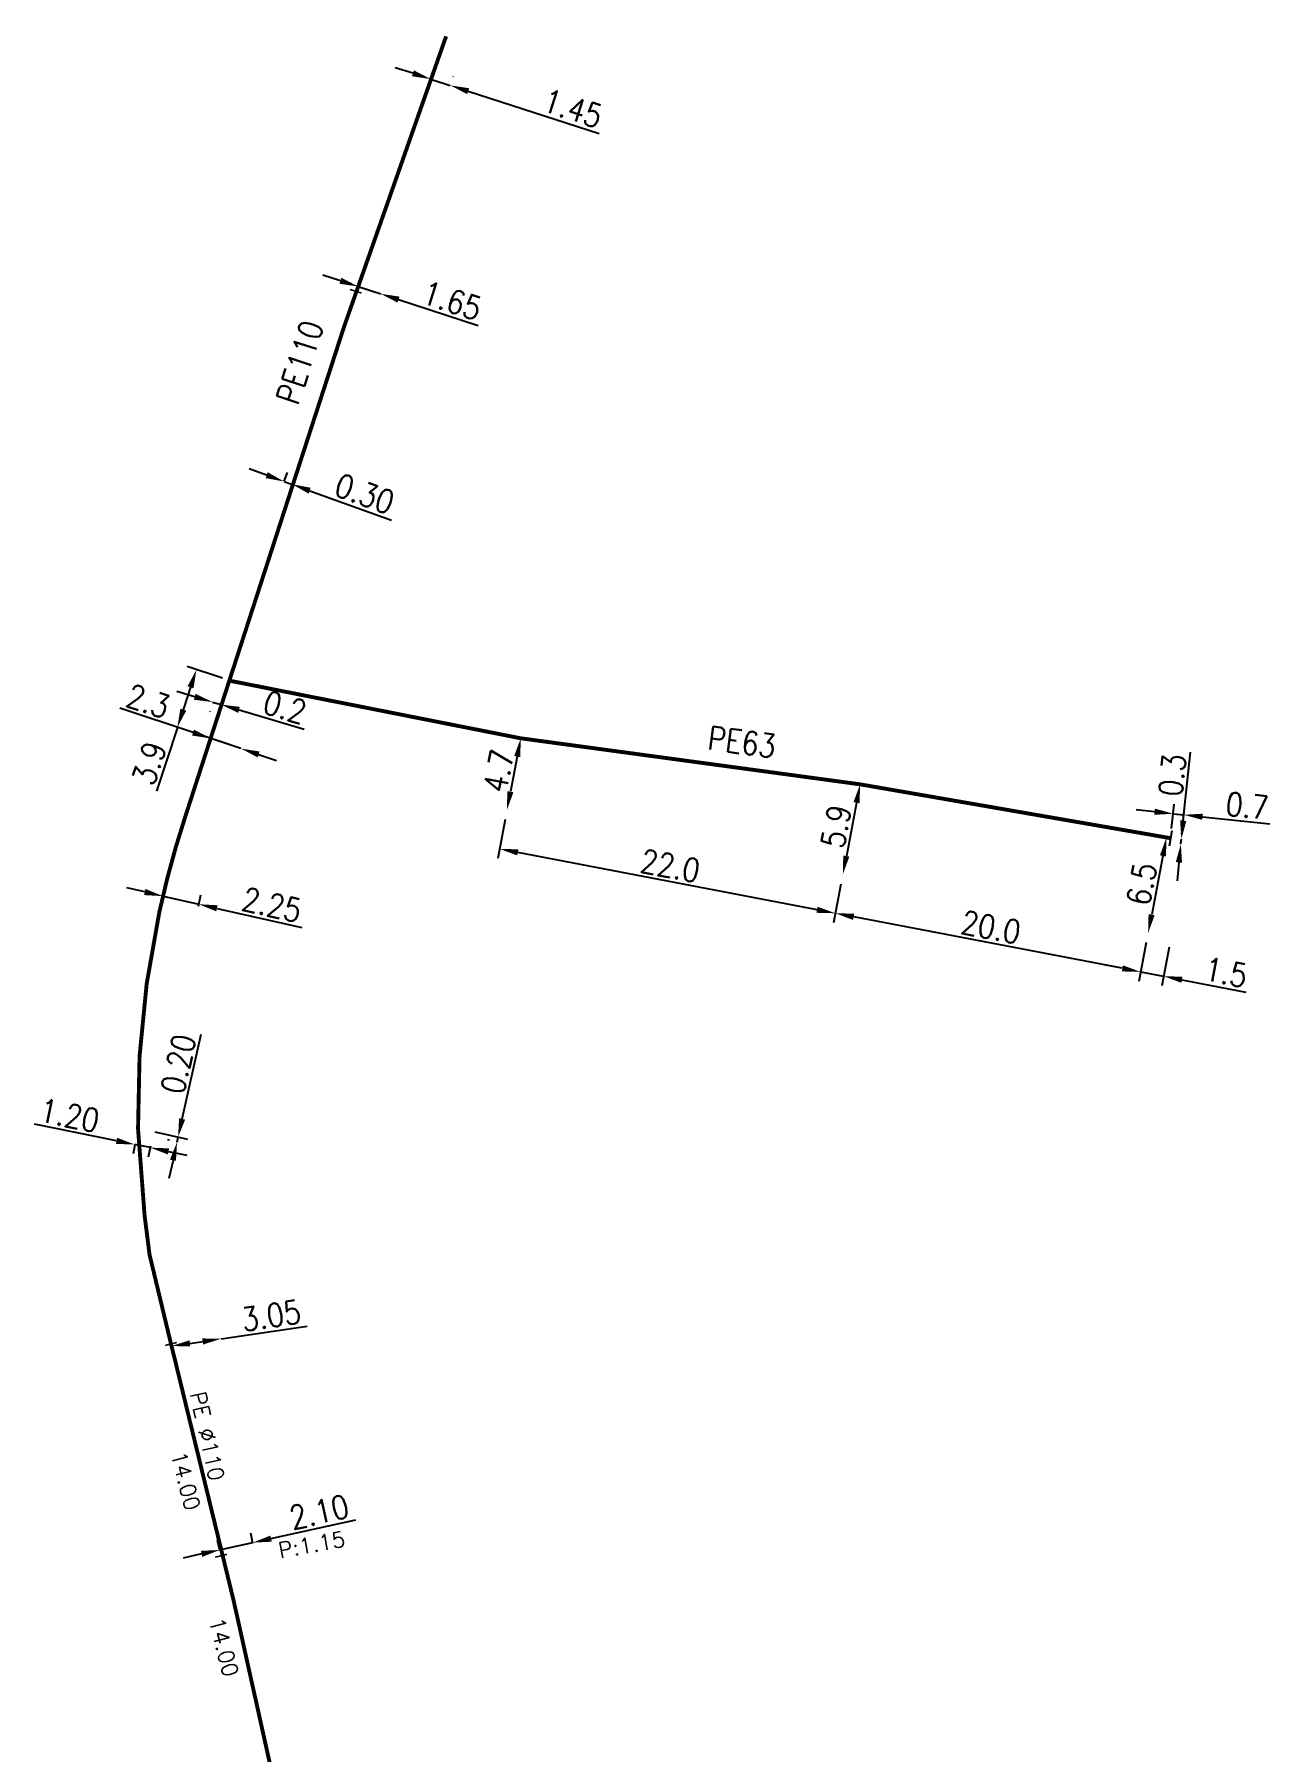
# Model space of a CAD drawing. Header units: millimetres. Extents: x 104292 to 105000, y 137000 to 138000.
# Drawn here: x 104900.2 to 104979.8, y 137889.7 to 138000.1 of the extents above; entities that cross this region are included whole.
import ezdxf
from ezdxf.enums import TextEntityAlignment as Align

# ---------------------------------------------------------------- set-up
doc = ezdxf.new("R2010")
doc.units = ezdxf.units.MM
doc.header["$MEASUREMENT"] = 0
doc.header["$PDMODE"] = 34
doc.linetypes.add('L_100_PE', pattern=[14, 10, -1.5, 1, -1.5])
doc.layers.get('0').update_dxf_attribs({"linetype": 'CONTINUOUS'})
doc.layers.get('DEFPOINTS').update_dxf_attribs({"linetype": 'CONTINUOUS'})
doc.layers.add('L_140', color=3, linetype='CONTINUOUS')
doc.layers.add('L_340', color=7, linetype='CONTINUOUS')
doc.styles.add('G_ROMANS', font='ROMANS.SHX', dxfattribs={"width": 0.75})
doc.styles.get("Standard").update_dxf_attribs({"font": 'romans.shx', "width": 0.85})
doc.dimstyles.get("Standard").update_dxf_attribs({"dimtxt": 1.5, "dimasz": 1.2, "dimexe": 0.625, "dimexo": 0.625, "dimgap": 0.25, "dimtad": 1, "dimdec": 1, "dimzin": 0, "dimdsep": 46, "dimtxsty": 'Standard', "dimcen": -0.5, "dimdle": 1, "dimadec": 0, "dimazin": 0, "dimtfac": 1, "dimtdec": 1, "dimtmove": 0, "dimatfit": 3, "dimfxl": 1, "dimtolj": 1, "dimtzin": 0, "dimarcsym": 0})

# ---------------------------------------------------------------- blocks, each defined once
blk = doc.blocks.new('*D68')
at = {"layer": 'DEFPOINTS', "color": 0, "linetype": 'Continuous'}
for p in [(104925.72, 137997.22), (104926.99, 137996.84), (104926.99, 137996.82)]:
    blk.add_point(p, dxfattribs=at)
at = {"layer": 'L_140', "color": 0, "linetype": 'Continuous', "lineweight": -2}
for p, q in [((104924.58, 137997.62), (104923.44, 137997.98)), ((104925.73, 137997.25), (104926.99, 137996.84)), ((104925.91, 137997.81), (104925.92, 137997.84)), ((104927.18, 137997.42), (104927.19, 137997.44)), ((104928.14, 137996.47), (104936.56, 137993.76))]:
    blk.add_line(p, q, dxfattribs=at)
at = {"layer": 'L_140', "color": 0, "linetype": 'Continuous'}
for points in [[(104924.65, 137997.81), (104924.52, 137997.43), (104925.73, 137997.25)], [(104928.2, 137996.66), (104928.08, 137996.28), (104926.99, 137996.84)]]:
    blk.add_solid(points, dxfattribs=at)
at = {"layer": 'L_140', "color": 0, "linetype": 'Continuous', "insert": (104934.87, 137995.36), "char_height": 1.5, "attachment_point": 5, "rotation": 342.1709}
blk.add_mtext('\\A1;1.45', dxfattribs=at)
blk = doc.blocks.new('*D67')
at = {"layer": 'DEFPOINTS', "color": 0, "linetype": 'Continuous'}
for p in [(104921.08, 137983.94), (104922.51, 137983.44), (104922.51, 137983.44)]:
    blk.add_point(p, dxfattribs=at)
at = {"layer": 'L_140', "color": 0, "linetype": 'Continuous', "lineweight": -2}
for p, q in [((104919.93, 137984.28), (104918.78, 137984.65)), ((104921.07, 137983.91), (104922.51, 137983.44)), ((104920.89, 137983.35), (104920.87, 137983.31)), ((104923.65, 137983.07), (104928.79, 137981.4))]:
    blk.add_line(p, q, dxfattribs=at)
at = {"layer": 'L_140', "color": 0, "linetype": 'Continuous'}
for points in [[(104919.99, 137984.47), (104919.86, 137984.09), (104921.07, 137983.91)], [(104923.72, 137983.26), (104923.59, 137982.88), (104922.51, 137983.44)]]:
    blk.add_solid(points, dxfattribs=at)
at = {"layer": 'L_140', "color": 0, "linetype": 'Continuous', "insert": (104927.1, 137983), "char_height": 1.5, "attachment_point": 5, "rotation": 342.0275}
blk.add_mtext('\\A1;1.65', dxfattribs=at)
blk = doc.blocks.new('*D66')
at = {"layer": 'DEFPOINTS', "color": 0, "linetype": 'Continuous'}
for p in [(104916.1, 137970.81), (104916.62, 137970.64), (104916.82, 137971.19)]:
    blk.add_point(p, dxfattribs=at)
at = {"layer": 'L_140', "color": 0, "linetype": 'Continuous', "lineweight": -2}
for p, q in [((104915.17, 137971.78), (104914.04, 137972.19)), ((104916.31, 137971.4), (104916.51, 137971.96)), ((104916.83, 137971.23), (104917.03, 137971.78)), ((104916.3, 137971.37), (104916.82, 137971.19)), ((104917.95, 137970.78), (104923.2, 137968.89))]:
    blk.add_line(p, q, dxfattribs=at)
at = {"layer": 'L_140', "color": 0, "linetype": 'Continuous'}
for points in [[(104915.24, 137971.97), (104915.11, 137971.59), (104916.3, 137971.37)], [(104918.01, 137970.97), (104917.88, 137970.59), (104916.82, 137971.19)]]:
    blk.add_solid(points, dxfattribs=at)
at = {"layer": 'L_140', "color": 0, "linetype": 'Continuous', "insert": (104921.48, 137970.58), "char_height": 1.5, "attachment_point": 5, "rotation": 340.2322}
blk.add_mtext('\\A1;0.30', dxfattribs=at)
blk = doc.blocks.new('*D65')
at = {"layer": 'DEFPOINTS', "color": 0, "linetype": 'L_100_PE'}
for p in [(104911.69, 137957.2), (104912.25, 137957.03), (104912.25, 137957.03)]:
    blk.add_point(p, dxfattribs=at)
at = {"layer": 'L_140', "color": 0, "linetype": 'L_100_PE', "lineweight": -2}
for p, q in [((104910.54, 137957.53), (104909.39, 137957.87)), ((104911.52, 137956.6), (104911.51, 137956.59)), ((104911.69, 137957.19), (104912.25, 137957.03)), ((104913.4, 137956.68), (104917.59, 137955.44))]:
    blk.add_line(p, q, dxfattribs=at)
at = {"layer": 'L_140', "color": 0, "linetype": 'L_100_PE'}
for points in [[(104910.6, 137957.72), (104910.49, 137957.34), (104911.69, 137957.19)], [(104913.45, 137956.88), (104913.34, 137956.49), (104912.25, 137957.03)]]:
    blk.add_solid(points, dxfattribs=at)
at = {"layer": 'L_140', "color": 0, "linetype": 'L_100_PE', "insert": (104916.35, 137956.85), "char_height": 1.5, "attachment_point": 5, "rotation": 343.4566}
blk.add_mtext('\\A1;0.2', dxfattribs=at)
blk = doc.blocks.new('*D64')
at = {"layer": 'DEFPOINTS', "color": 0, "linetype": 'L_100_PE'}
for p in [(104911.58, 137954.85), (104913.52, 137954.2), (104913.52, 137954.2)]:
    blk.add_point(p, dxfattribs=at)
at = {"layer": 'L_140', "color": 0, "linetype": 'L_100_PE', "lineweight": -2}
for p, q in [((104910.44, 137955.23), (104905.73, 137956.79)), ((104913.52, 137954.2), (104911.58, 137954.85)), ((104914.66, 137953.82), (104915.8, 137953.44))]:
    blk.add_line(p, q, dxfattribs=at)
at = {"layer": 'L_140', "color": 0, "linetype": 'L_100_PE'}
for points in [[(104910.5, 137955.42), (104910.38, 137955.04), (104911.58, 137954.85)], [(104914.72, 137954.01), (104914.6, 137953.63), (104913.52, 137954.2)]]:
    blk.add_solid(points, dxfattribs=at)
at = {"layer": 'L_140', "color": 0, "linetype": 'L_100_PE', "insert": (104907.55, 137957.24), "char_height": 1.5, "attachment_point": 5, "rotation": 341.6093}
blk.add_mtext('\\A1;2.3', dxfattribs=at)
blk = doc.blocks.new('*D63')
at = {"layer": 'DEFPOINTS', "color": 0, "linetype": 'L_100_PE'}
for p in [(104908.35, 137944.04), (104910.81, 137944.19), (104910.64, 137943.45)]:
    blk.add_point(p, dxfattribs=at)
at = {"layer": 'L_140', "color": 0, "linetype": 'L_100_PE', "lineweight": -2}
for p, q in [((104907.34, 137944.98), (104906.17, 137945.24)), ((104908.49, 137944.65), (104908.65, 137945.32)), ((104908.51, 137944.71), (104910.81, 137944.19)), ((104910.78, 137944.06), (104910.95, 137944.8)), ((104911.98, 137943.92), (104917.43, 137942.69))]:
    blk.add_line(p, q, dxfattribs=at)
at = {"layer": 'L_140', "color": 0, "linetype": 'L_100_PE'}
for points in [[(104907.38, 137945.17), (104907.29, 137944.78), (104908.51, 137944.71)], [(104912.02, 137944.12), (104911.93, 137943.73), (104910.81, 137944.19)]]:
    blk.add_solid(points, dxfattribs=at)
at = {"layer": 'L_140', "color": 0, "linetype": 'L_100_PE', "insert": (104915.51, 137944.15), "char_height": 1.5, "attachment_point": 5, "rotation": 347.2469}
blk.add_mtext('\\A1;2.25', dxfattribs=at)
blk = doc.blocks.new('*D61')
at = {"layer": 'DEFPOINTS', "color": 0, "linetype": 'L_100_PE'}
for p in [(104914.28, 137903.14), (104912.3, 137902.02), (104914.43, 137902.48)]:
    blk.add_point(p, dxfattribs=at)
at = {"layer": 'L_140', "color": 0, "linetype": 'L_100_PE', "lineweight": -2}
for p, q in [((104915.45, 137903.4), (104920.91, 137904.6)), ((104912.16, 137902.63), (104912.02, 137903.28)), ((104912.15, 137902.67), (104914.28, 137903.14)), ((104914.29, 137903.09), (104914.15, 137903.75)), ((104910.98, 137902.41), (104909.81, 137902.15))]:
    blk.add_line(p, q, dxfattribs=at)
at = {"layer": 'L_140', "color": 0, "linetype": 'L_100_PE'}
for points in [[(104915.41, 137903.59), (104915.5, 137903.2), (104914.28, 137903.14)], [(104910.94, 137902.61), (104911.03, 137902.22), (104912.15, 137902.67)]]:
    blk.add_solid(points, dxfattribs=at)
at = {"layer": 'L_140', "color": 0, "linetype": 'L_100_PE', "insert": (104918.55, 137905.11), "char_height": 1.5, "attachment_point": 5, "rotation": 12.4458}
blk.add_mtext('\\A1;2.10', dxfattribs=at)
blk = doc.blocks.new('*D60')
at = {"layer": 'DEFPOINTS', "color": 0, "linetype": 'L_100_PE'}
for p in [(104907.38, 137929.68), (104909.48, 137929.22), (104909.53, 137928.87)]:
    blk.add_point(p, dxfattribs=at)
at = {"layer": 'L_140', "color": 0, "linetype": 'L_100_PE', "lineweight": -2}
for p, q in [((104909.74, 137930.39), (104910.96, 137935.84)), ((104907.99, 137929.55), (104910.09, 137929.08)), ((104908.92, 137929.01), (104908.8, 137929.04)), ((104909.41, 137928.9), (104909.48, 137929.22)), ((104909.15, 137927.73), (104908.88, 137926.56))]:
    blk.add_line(p, q, dxfattribs=at)
at = {"layer": 'L_140', "color": 0, "linetype": 'L_100_PE'}
for points in [[(104909.54, 137930.43), (104909.93, 137930.34), (104909.48, 137929.22)], [(104908.95, 137927.77), (104909.34, 137927.69), (104909.41, 137928.9)]]:
    blk.add_solid(points, dxfattribs=at)
at = {"layer": 'L_140', "color": 0, "linetype": 'L_100_PE', "insert": (104909.5, 137933.92), "char_height": 1.5, "attachment_point": 5, "rotation": 77.4081}
blk.add_mtext('\\A1;0.20', dxfattribs=at)
blk = doc.blocks.new('*D59')
at = {"layer": 'DEFPOINTS', "color": 0, "linetype": 'L_100_PE'}
for p in [(104906.7, 137928.74), (104906.82, 137929.32), (104907.83, 137929.24)]:
    blk.add_point(p, dxfattribs=at)
at = {"layer": 'L_140', "color": 0, "linetype": 'L_100_PE', "lineweight": -2}
for p, q in [((104905.52, 137928.98), (104900.23, 137930.05)), ((104906.69, 137928.71), (104906.58, 137928.13)), ((104907.69, 137928.54), (104906.7, 137928.74)), ((104907.7, 137928.63), (104907.56, 137927.93)), ((104908.86, 137928.3), (104910.04, 137928.06))]:
    blk.add_line(p, q, dxfattribs=at)
at = {"layer": 'L_140', "color": 0, "linetype": 'L_100_PE'}
for points in [[(104905.56, 137929.17), (104905.48, 137928.78), (104906.7, 137928.74)], [(104908.9, 137928.49), (104908.82, 137928.1), (104907.69, 137928.54)]]:
    blk.add_solid(points, dxfattribs=at)
at = {"layer": 'L_140', "color": 0, "linetype": 'L_100_PE', "insert": (104902.49, 137930.61), "char_height": 1.5, "attachment_point": 5, "rotation": 348.5125}
blk.add_mtext('\\A1;1.20', dxfattribs=at)
blk = doc.blocks.new('*D58')
at = {"layer": 'DEFPOINTS', "color": 0, "linetype": 'L_100_PE'}
for p in [(104909.06, 137915.7), (104912.25, 137916.25), (104912.25, 137916.24)]:
    blk.add_point(p, dxfattribs=at)
at = {"layer": 'L_140', "color": 0, "linetype": 'L_100_PE', "lineweight": -2}
for p, q in [((104908.97, 137916.32), (104908.96, 137916.4)), ((104912.16, 137916.86), (104912.16, 137916.87)), ((104912.25, 137916.25), (104917.78, 137917.07)), ((104910.24, 137915.95), (104911.06, 137916.08))]:
    blk.add_line(p, q, dxfattribs=at)
at = {"layer": 'L_140', "color": 0, "linetype": 'L_100_PE'}
for points in [[(104910.21, 137916.15), (104910.26, 137915.76), (104909.05, 137915.78)], [(104911.03, 137916.27), (104911.09, 137915.88), (104912.25, 137916.25)]]:
    blk.add_solid(points, dxfattribs=at)
at = {"layer": 'L_140', "color": 0, "linetype": 'L_100_PE', "insert": (104915.46, 137917.74), "char_height": 1.5, "attachment_point": 5, "rotation": 8.4569}
blk.add_mtext('\\A1;3.05', dxfattribs=at)
blk = doc.blocks.new('*D194')
at = {"layer": 'DEFPOINTS', "color": 0, "linetype": 'Continuous'}
for p in [(104973.49, 137950.01), (104973.33, 137948.43), (104973.99, 137948.07)]:
    blk.add_point(p, dxfattribs=at)
at = {"layer": 'L_340', "color": 0, "linetype": 'Continuous', "lineweight": -2}
for p, q in [((104973.39, 137949.05), (104973.56, 137950.63)), ((104972.3, 137950.14), (104971.11, 137950.26)), ((104973.49, 137950.01), (104974.18, 137949.94)), ((104974.05, 137948.7), (104974.25, 137950.56)), ((104975.37, 137949.81), (104979.72, 137949.36))]:
    blk.add_line(p, q, dxfattribs=at)
at = {"layer": 'L_340', "color": 0, "linetype": 'Continuous'}
for points in [[(104972.32, 137950.34), (104972.28, 137949.94), (104973.49, 137950.01)], [(104975.4, 137950.01), (104975.35, 137949.62), (104974.18, 137949.94)]]:
    blk.add_solid(points, dxfattribs=at)
at = {"layer": 'L_340', "color": 0, "linetype": 'Continuous', "insert": (104978.25, 137950.52), "char_height": 1.5, "attachment_point": 5, "rotation": 354.0121}
blk.add_mtext('\\A1;0.7', dxfattribs=at)
blk = doc.blocks.new('*D195')
at = {"layer": 'DEFPOINTS', "color": 0, "linetype": 'Continuous'}
for p in [(104973.99, 137948.07), (104974.02, 137948.37), (104974.02, 137948.37)]:
    blk.add_point(p, dxfattribs=at)
at = {"layer": 'L_340', "color": 0, "linetype": 'Continuous', "lineweight": -2}
for p, q in [((104974.14, 137949.57), (104974.6, 137953.96)), ((104973.99, 137948.07), (104974.02, 137948.37)), ((104973.86, 137946.88), (104973.74, 137945.69))]:
    blk.add_line(p, q, dxfattribs=at)
at = {"layer": 'L_340', "color": 0, "linetype": 'Continuous'}
for points in [[(104973.94, 137949.59), (104974.34, 137949.54), (104974.02, 137948.37)], [(104973.66, 137946.9), (104974.06, 137946.86), (104973.99, 137948.07)]]:
    blk.add_solid(points, dxfattribs=at)
at = {"layer": 'L_340', "color": 0, "linetype": 'Continuous', "insert": (104973.44, 137952.49), "char_height": 1.5, "attachment_point": 5, "rotation": 84.0121}
blk.add_mtext('\\A1;0.3', dxfattribs=at)
blk = doc.blocks.new('*D196')
at = {"layer": 'DEFPOINTS', "color": 0, "linetype": 'Continuous'}
for p in [(104973.06, 137948.48), (104971.88, 137942.34), (104971.88, 137942.34)]:
    blk.add_point(p, dxfattribs=at)
at = {"layer": 'L_140', "color": 0, "linetype": 'Continuous', "lineweight": -2}
for p, q in [((104972.45, 137948.6), (104972.44, 137948.6)), ((104972.83, 137947.3), (104972.11, 137943.52))]:
    blk.add_line(p, q, dxfattribs=at)
at = {"layer": 'L_140', "color": 0, "linetype": 'Continuous'}
for points in [[(104972.64, 137947.34), (104973.03, 137947.26), (104973.06, 137948.48)], [(104971.91, 137943.56), (104972.3, 137943.48), (104971.88, 137942.34)]]:
    blk.add_solid(points, dxfattribs=at)
at = {"layer": 'L_140', "color": 0, "linetype": 'Continuous', "insert": (104971.47, 137945.49), "char_height": 1.5, "attachment_point": 5, "rotation": 79.1486}
blk.add_mtext('\\A1;6.5', dxfattribs=at)
blk = doc.blocks.new('*D197')
at = {"layer": 'DEFPOINTS', "color": 0, "linetype": 'Continuous'}
for p in [(104953.35, 137951.9), (104952.24, 137946.11), (104952.24, 137946.11)]:
    blk.add_point(p, dxfattribs=at)
at = {"layer": 'L_140', "color": 0, "linetype": 'Continuous', "lineweight": -2}
blk.add_line((104953.12, 137950.72), (104952.47, 137947.28), dxfattribs=at)
at = {"layer": 'L_140', "color": 0, "linetype": 'Continuous'}
for points in [[(104952.93, 137950.76), (104953.32, 137950.68), (104953.35, 137951.9)], [(104952.27, 137947.32), (104952.66, 137947.25), (104952.24, 137946.11)]]:
    blk.add_solid(points, dxfattribs=at)
at = {"layer": 'L_140', "color": 0, "linetype": 'Continuous', "insert": (104951.81, 137949.19), "char_height": 1.5, "attachment_point": 5, "rotation": 79.1486}
blk.add_mtext('\\A1;5.9', dxfattribs=at)
blk = doc.blocks.new('*D198')
at = {"layer": 'DEFPOINTS', "color": 0, "linetype": 'Continuous'}
for p in [(104931.52, 137954.86), (104930.63, 137950.25), (104930.63, 137950.25)]:
    blk.add_point(p, dxfattribs=at)
at = {"layer": 'L_140', "color": 0, "linetype": 'Continuous', "lineweight": -2}
blk.add_line((104931.29, 137953.69), (104930.86, 137951.43), dxfattribs=at)
at = {"layer": 'L_140', "color": 0, "linetype": 'Continuous'}
for points in [[(104931.1, 137953.72), (104931.49, 137953.65), (104931.52, 137954.86)], [(104930.66, 137951.46), (104931.05, 137951.39), (104930.63, 137950.25)]]:
    blk.add_solid(points, dxfattribs=at)
at = {"layer": 'L_140', "color": 0, "linetype": 'Continuous', "insert": (104930.1, 137952.76), "char_height": 1.5, "attachment_point": 5, "rotation": 79.1486}
blk.add_mtext('\\A1;4.7', dxfattribs=at)
blk = doc.blocks.new('L_340_07')
at = {"color": 0, "linetype": 'Continuous', "const_width": 0.25, "flags": 128}
blk.add_lwpolyline([(0, 0), (1.25, 0)], dxfattribs=at)
at = {"color": 0, "linetype": 'Continuous', "flags": 128}
blk.add_lwpolyline([(1.25, -0.5), (1.25, 0.5)], dxfattribs=at)
at = {"color": 0, "linetype": 'Continuous', "style": 'G_ROMANS', "width": 0.75, "flags": 3}
for tag, p in [('DEF_LEG', (0.72, -3.47)), ('DEF_COUP', (0.72, -5.97)), ('DEF_TYPE', (0.72, -8.47))]:
    blk.add_attdef(tag, text='', height=1.2, dxfattribs=at).set_placement(p, align=Align.MIDDLE)
blk = doc.blocks.new('*D199')
at = {"layer": 'DEFPOINTS', "color": 0, "linetype": 'Continuous'}
for p in [(104912.93, 137958.54), (104909.43, 137955.56), (104913.35, 137954.26)]:
    blk.add_point(p, dxfattribs=at)
at = {"layer": 'L_140', "color": 0, "linetype": 'Continuous', "lineweight": -2}
for p, q in [((104912.33, 137958.73), (104910.07, 137959.48)), ((104910.28, 137958.15), (104909.81, 137956.7)), ((104909.43, 137955.56), (104908.08, 137951.47)), ((104912.76, 137954.46), (104908.84, 137955.76))]:
    blk.add_line(p, q, dxfattribs=at)
at = {"layer": 'L_140', "color": 0, "linetype": 'Continuous'}
for points in [[(104910.09, 137958.21), (104910.47, 137958.08), (104910.66, 137959.29)], [(104909.62, 137956.76), (104910, 137956.64), (104909.43, 137955.56)]]:
    blk.add_solid(points, dxfattribs=at)
at = {"layer": 'L_140', "color": 0, "linetype": 'Continuous', "insert": (104907.62, 137953.26), "char_height": 1.5, "attachment_point": 5, "rotation": 71.705}
blk.add_mtext('\\A1;3.9', dxfattribs=at)
blk = doc.blocks.new('*D200')
at = {"layer": 'DEFPOINTS', "color": 0, "linetype": 'Continuous'}
for p in [(104971.88, 137942.34), (104973.35, 137942.06), (104972.88, 137939.56)]:
    blk.add_point(p, dxfattribs=at)
at = {"layer": 'L_140', "color": 0, "linetype": 'Continuous', "lineweight": -2}
for p, q in [((104971.76, 137941.73), (104971.28, 137939.23)), ((104973.24, 137941.44), (104972.76, 137938.94)), ((104970.22, 137940.07), (104969.05, 137940.29)), ((104971.4, 137939.84), (104972.88, 137939.56)), ((104974.05, 137939.33), (104978.17, 137938.54))]:
    blk.add_line(p, q, dxfattribs=at)
at = {"layer": 'L_140', "color": 0, "linetype": 'Continuous'}
for points in [[(104970.26, 137940.26), (104970.19, 137939.87), (104971.4, 137939.84)], [(104974.09, 137939.53), (104974.02, 137939.14), (104972.88, 137939.56)]]:
    blk.add_solid(points, dxfattribs=at)
at = {"layer": 'L_140', "color": 0, "linetype": 'Continuous', "insert": (104976.89, 137939.81), "char_height": 1.5, "attachment_point": 5, "rotation": 349.1486}
blk.add_mtext('\\A1;1.5', dxfattribs=at)
blk = doc.blocks.new('*D201')
at = {"layer": 'DEFPOINTS', "color": 0, "linetype": 'Continuous'}
for p in [(104952.24, 137946.11), (104951.76, 137943.61), (104971.88, 137942.34)]:
    blk.add_point(p, dxfattribs=at)
at = {"layer": 'L_140', "color": 0, "linetype": 'Continuous', "lineweight": -2}
for p, q in [((104952.12, 137945.49), (104951.64, 137942.99)), ((104970.22, 137940.07), (104952.94, 137943.38)), ((104971.76, 137941.73), (104971.28, 137939.23))]:
    blk.add_line(p, q, dxfattribs=at)
at = {"layer": 'L_140', "color": 0, "linetype": 'Continuous'}
for points in [[(104952.98, 137943.58), (104952.9, 137943.18), (104951.76, 137943.61)], [(104970.26, 137940.26), (104970.19, 137939.87), (104971.4, 137939.84)]]:
    blk.add_solid(points, dxfattribs=at)
at = {"layer": 'L_140', "color": 0, "linetype": 'Continuous', "insert": (104961.77, 137942.71), "char_height": 1.5, "attachment_point": 5, "rotation": 349.1486}
blk.add_mtext('\\A1;20.0', dxfattribs=at)
blk = doc.blocks.new('*D202')
at = {"layer": 'DEFPOINTS', "color": 0, "linetype": 'Continuous'}
for p in [(104930.63, 137950.25), (104930.15, 137947.75), (104952.24, 137946.11)]:
    blk.add_point(p, dxfattribs=at)
at = {"layer": 'L_140', "color": 0, "linetype": 'Continuous', "lineweight": -2}
for p, q in [((104930.51, 137949.63), (104930.04, 137947.13)), ((104950.58, 137943.83), (104931.33, 137947.52)), ((104952.12, 137945.49), (104951.64, 137942.99))]:
    blk.add_line(p, q, dxfattribs=at)
at = {"layer": 'L_140', "color": 0, "linetype": 'Continuous'}
for points in [[(104931.37, 137947.72), (104931.29, 137947.33), (104930.15, 137947.75)], [(104950.62, 137944.03), (104950.54, 137943.64), (104951.76, 137943.61)]]:
    blk.add_solid(points, dxfattribs=at)
at = {"layer": 'L_140', "color": 0, "linetype": 'Continuous', "insert": (104941.14, 137946.66), "char_height": 1.5, "attachment_point": 5, "rotation": 349.1486}
blk.add_mtext('\\A1;22.0', dxfattribs=at)

msp = doc.modelspace()

# ---------------------------------------------------------------- linework, layer by layer
at = {"layer": 'L_140', "linetype": 'L_100_PE', "const_width": 0.25}
msp.add_lwpolyline([(104922.94, 137877.74), (104917.98, 137881.09, -0.151938), (104916.78, 137883.04), (104916.32, 137884.87), (104915.46, 137888.61), (104915.34, 137889.12), (104913.05, 137899.41), (104912.35, 137902.28), (104909.31, 137914.75), (104909.03, 137915.88), (104907.64, 137921.66), (104907.32, 137924.2), (104906.9, 137929.76, -0.057698), (104908.27, 137943.68, -0.026729), (104909.98, 137949.95), (104912.21, 137956.83), (104920.14, 137981.28), (104926.72, 138000)], format="xyb", dxfattribs=at)
at = {"layer": 'L_140', "color": 7, "linetype": 'Continuous', "const_width": 0.1, "flags": 128}
msp.add_lwpolyline([(104920.53, 137983.72), (104921.28, 137983.49)], dxfattribs=at)
at = {"layer": 'L_140', "linetype": 'L_100_PE', "const_width": 0.25, "flags": 128}
msp.add_lwpolyline([(104912.71, 137958.58), (104931.52, 137954.86), (104953.35, 137951.9), (104972.1, 137948.65)], dxfattribs=at)
at = {"layer": 'L_140', "color": 7, "linetype": 'L_100_PE', "const_width": 0.1, "flags": 128}
for points in [[(104908.64, 137915.82), (104909.39, 137916.01)], [(104911.86, 137902.2), (104912.62, 137902.39)]]:
    msp.add_lwpolyline(points, dxfattribs=at)

# ---------------------------------------------------------------- block references
at = {"layer": 'L_340', "linetype": 'Continuous', "rotation": 350.1525532390651}
msp.add_blockref('L_340_07', (104972.1, 137948.65), dxfattribs=at)

# ---------------------------------------------------------------- texts
at = {"layer": 'L_140', "linetype": 'Continuous', "width": 0.85}
msp.add_text('PE110', height=1.5, rotation=72.0323, dxfattribs=at).set_placement((104917.18, 137976.21))
msp.add_text('PE63', height=1.5, rotation=352.38, dxfattribs=at).set_placement((104945.75, 137954.62), align=Align.MIDDLE)
at = {"layer": 'L_140', "linetype": 'L_100_PE'}
for s, rotation, p in [('PE %%C110', 282.4302, (104911.36, 137909.99)), ('14.00', 284.516, (104909.96, 137907.12)), ('P:1.15', 10.4339, (104918.08, 137903.01)), ('14.00', 284.516, (104912.42, 137896.42))]:
    msp.add_text(s, height=1, rotation=rotation, dxfattribs=at).set_placement(p, align=Align.MIDDLE)

# ---------------------------------------------------------------- dimensions: what is measured, and where the dimension line sits
at = {"layer": 'L_140', "linetype": 'Continuous'}
for base, p1, p2, angle, text, picture, middle in [((104926.99, 137996.84), (104925.72, 137997.22), (104926.99, 137996.82), 342.1709, '1.45', '*D68', (104934.56, 137994.41)), ((104922.51, 137983.44), (104921.08, 137983.94), (104922.51, 137983.44), 342.0275, '1.65', '*D67', (104926.8, 137982.05)), ((104916.82, 137971.19), (104916.1, 137970.81), (104916.62, 137970.64), 340.2322, '0.30', '*D66', (104921.14, 137969.64)), ((104971.88, 137942.34), (104973.06, 137948.48), (104971.88, 137942.34), 259.1486, '6.5', '*D196', (104972.45, 137945.3))]:
    dim = msp.add_linear_dim(base=base, p1=p1, p2=p2, angle=angle, text=text, dimstyle='Standard', dxfattribs=at)
    dim.commit()
    dim.dimension.update_dxf_attribs({"geometry": picture, "text_midpoint": middle, "dimtype": 160})
for base, p1, p2, angle, picture, middle in [((104909.43, 137955.56), (104912.93, 137958.54), (104913.35, 137954.26), 71.705, '*D199', (104908.57, 137952.94)), ((104930.63, 137950.25), (104931.52, 137954.86), (104930.63, 137950.25), 259.1486, '*D198', (104931.08, 137952.57)), ((104952.24, 137946.11), (104953.35, 137951.9), (104952.24, 137946.11), 259.1486, '*D197', (104952.79, 137949)), ((104930.15, 137947.75), (104952.24, 137946.11), (104930.63, 137950.25), 349.1486, '*D202', (104940.96, 137945.68)), ((104951.76, 137943.61), (104971.88, 137942.34), (104952.24, 137946.11), 349.1486, '*D201', (104961.58, 137941.72)), ((104972.88, 137939.56), (104971.88, 137942.34), (104973.35, 137942.06), 349.1486, '*D200', (104976.7, 137938.83))]:
    dim = msp.add_linear_dim(base=base, p1=p1, p2=p2, angle=angle, dimstyle='Standard', dxfattribs=at)
    dim.commit()
    dim.dimension.update_dxf_attribs({"geometry": picture, "text_midpoint": middle, "dimtype": 160})
at = {"layer": 'L_140', "linetype": 'L_100_PE'}
for base, p1, p2, angle, text, picture, middle in [((104913.52, 137954.2), (104911.58, 137954.85), (104913.52, 137954.2), 341.6093, '2.3', '*D64', (104907.23, 137956.29)), ((104912.25, 137957.03), (104911.69, 137957.2), (104912.25, 137957.03), 343.4566, '0.2', '*D65', (104916.07, 137955.89)), ((104910.81, 137944.19), (104908.35, 137944.04), (104910.64, 137943.45), 347.2469, '2.25', '*D63', (104915.29, 137943.18)), ((104909.48, 137929.22), (104909.53, 137928.87), (104907.38, 137929.68), 77.4081, '0.20', '*D60', (104910.48, 137933.7)), ((104906.7, 137928.74), (104907.83, 137929.24), (104906.82, 137929.32), 348.5125, '1.20', '*D59', (104902.29, 137929.63)), ((104912.25, 137916.25), (104909.06, 137915.7), (104912.25, 137916.24), 8.4569, '3.05', '*D58', (104915.61, 137916.75)), ((104914.28, 137903.14), (104912.3, 137902.02), (104914.43, 137902.48), 12.4458, '2.10', '*D61', (104918.77, 137904.13))]:
    dim = msp.add_linear_dim(base=base, p1=p1, p2=p2, angle=angle, text=text, dimstyle='Standard', dxfattribs=at)
    dim.commit()
    dim.dimension.update_dxf_attribs({"geometry": picture, "text_midpoint": middle, "dimtype": 160})
at = {"layer": 'L_340', "linetype": 'Continuous'}
for base, p2, angle, picture, middle in [((104974.02, 137948.37), (104974.02, 137948.37), 264.0121, '*D195', (104974.44, 137952.38)), ((104973.49, 137950.01), (104973.33, 137948.43), 354.0121, '*D194', (104978.15, 137949.52))]:
    dim = msp.add_linear_dim(base=base, p1=(104973.99, 137948.07), p2=p2, angle=angle, dimstyle='Standard', dxfattribs=at)
    dim.commit()
    dim.dimension.update_dxf_attribs({"geometry": picture, "text_midpoint": middle, "dimtype": 160})

doc.saveas('drawing.dxf')
